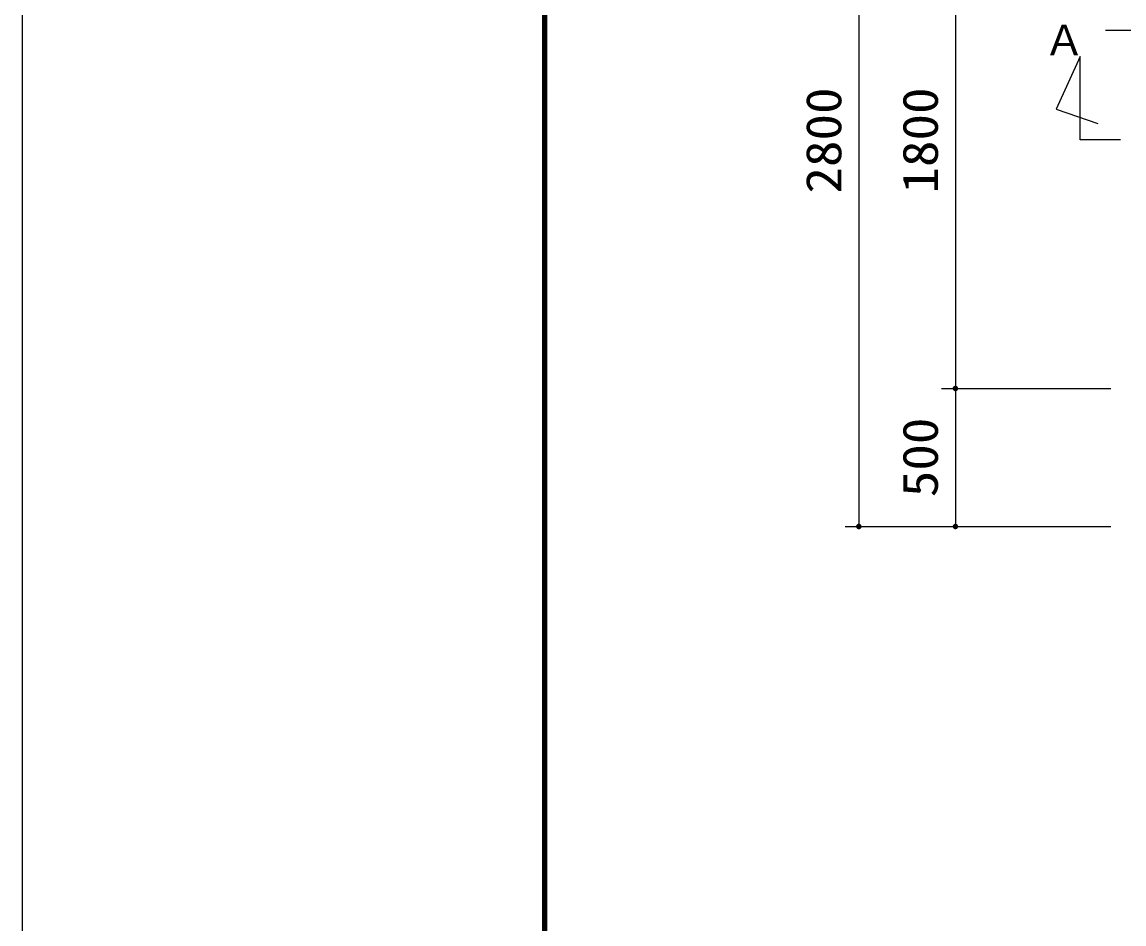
# Model space of a CAD drawing. Units: millimetres, scale not verified. Extents: x -14850 to 14850, y -10500 to 10500.
# Drawn here: x -14850 to -10857, y -1857 to 1411 of the extents above; entities that cross this region are included whole.
import ezdxf
from ezdxf.enums import TextEntityAlignment as Align

# ---------------------------------------------------------------- set-up
doc = ezdxf.new("R2010")
doc.units = ezdxf.units.MM
doc.header["$LTSCALE"] = 50
for name, color, linetype, lineweight in [('0-0_機器', 2, 'Continuous', 25), ('0-1_空気管', 3, 'Continuous', 25), ('0-5_製作', 5, 'Continuous', 25), ('0-7_図面枠', 7, 'Continuous', 25), ('0-8_Axis_waku', 7, 'Continuous', 25)]:
    doc.layers.add(name, color=color, linetype=linetype, lineweight=lineweight)
doc.styles.add('ＭＳ ゴシック', font='')
doc.styles.get('ＭＳ ゴシック').set_extended_font_data('MS Gothic')

msp = doc.modelspace()

# ---------------------------------------------------------------- linework, layer by layer
at = {"layer": '0-0_機器', "color": 3}
msp.add_lwpolyline([(-10870.1, 984.61), (-11016.47, 984.61), (-11016.47, 1286.11), (-11102.98, 1095.78), (-10951.58, 1043.88)], dxfattribs=at)
at = {"layer": '0-1_空気管'}
msp.add_lwpolyline([(-10257.27, 983.36), (-10513.46, 1380.06), (-10924.17, 1380.06)], dxfattribs=at)
at = {"layer": '0-5_製作', "color": 2}
for p, q in [((-11817.97, 2383.36), (-11817.97, -416.64)), ((-11467.97, 1883.36), (-11467.97, 83.36)), ((-11517.97, 83.36), (-10904.96, 83.36)), ((-11467.97, 83.36), (-11467.97, -416.64)), ((-11867.97, -416.64), (-10904.96, -416.64))]:
    msp.add_line(p, q, dxfattribs=at)
at = {"layer": '0-5_製作'}
for points in [[(-11477.95, 83.99), (-11467.97, 83.36), (-11477.97, 83.36)], [(-11467.97, 83.36), (-11477.89, 82.11), (-11477.97, 83.36)], [(-11477.79, 85.23), (-11467.97, 83.36), (-11477.95, 83.99)], [(-11467.97, 83.36), (-11477.66, 80.87), (-11477.89, 82.11)], [(-11477.48, 86.45), (-11467.97, 83.36), (-11477.79, 85.23)], [(-11467.97, 83.36), (-11477.27, 79.68), (-11477.66, 80.87)], [(-11477.02, 87.62), (-11467.97, 83.36), (-11477.48, 86.45)], [(-11467.97, 83.36), (-11476.73, 78.54), (-11477.27, 79.68)], [(-11476.41, 88.72), (-11467.97, 83.36), (-11477.02, 87.62)], [(-11467.97, 83.36), (-11476.06, 77.48), (-11476.73, 78.54)], [(-11475.68, 89.73), (-11467.97, 83.36), (-11476.41, 88.72)], [(-11467.97, 83.36), (-11475.26, 76.51), (-11476.06, 77.48)], [(-11474.82, 90.65), (-11467.97, 83.36), (-11475.68, 89.73)], [(-11467.97, 83.36), (-11474.35, 75.65), (-11475.26, 76.51)], [(-11473.85, 91.45), (-11467.97, 83.36), (-11474.82, 90.65)], [(-11467.97, 83.36), (-11473.33, 74.92), (-11474.35, 75.65)], [(-11472.79, 92.12), (-11467.97, 83.36), (-11473.85, 91.45)], [(-11467.97, 83.36), (-11472.23, 74.31), (-11473.33, 74.92)], [(-11471.65, 92.66), (-11467.97, 83.36), (-11472.79, 92.12)], [(-11467.97, 83.36), (-11471.06, 73.85), (-11472.23, 74.31)], [(-11470.46, 93.04), (-11467.97, 83.36), (-11471.65, 92.66)], [(-11467.97, 83.36), (-11469.84, 73.54), (-11471.06, 73.85)], [(-11469.22, 93.28), (-11467.97, 83.36), (-11470.46, 93.04)], [(-11467.97, 83.36), (-11468.6, 73.38), (-11469.84, 73.54)], [(-11467.97, 93.36), (-11467.97, 83.36), (-11469.22, 93.28)], [(-11467.97, 83.36), (-11467.97, 73.36), (-11468.6, 73.38)], [(-11467.34, 93.34), (-11467.97, 83.36), (-11467.97, 93.36)], [(-11467.34, 93.34), (-11457.97, 83.36), (-11467.97, 83.36)], [(-11457.97, 83.36), (-11467.97, 73.36), (-11467.97, 83.36)], [(-11457.97, 83.36), (-11466.72, 73.44), (-11467.97, 73.36)], [(-11466.1, 93.18), (-11457.97, 83.36), (-11467.34, 93.34)], [(-11457.97, 83.36), (-11465.48, 73.67), (-11466.72, 73.44)], [(-11464.88, 92.87), (-11457.97, 83.36), (-11466.1, 93.18)], [(-11457.97, 83.36), (-11464.29, 74.06), (-11465.48, 73.67)], [(-11463.71, 92.41), (-11457.97, 83.36), (-11464.88, 92.87)], [(-11457.97, 83.36), (-11463.15, 74.6), (-11464.29, 74.06)], [(-11462.61, 91.8), (-11457.97, 83.36), (-11463.71, 92.41)], [(-11457.97, 83.36), (-11462.09, 75.27), (-11463.15, 74.6)], [(-11461.6, 91.06), (-11457.97, 83.36), (-11462.61, 91.8)], [(-11457.97, 83.36), (-11461.13, 76.07), (-11462.09, 75.27)], [(-11460.68, 90.2), (-11457.97, 83.36), (-11461.6, 91.06)], [(-11457.97, 83.36), (-11460.27, 76.98), (-11461.13, 76.07)], [(-11459.88, 89.24), (-11457.97, 83.36), (-11460.68, 90.2)], [(-11457.97, 83.36), (-11459.53, 78), (-11460.27, 76.98)], [(-11459.21, 88.18), (-11457.97, 83.36), (-11459.88, 89.24)], [(-11457.97, 83.36), (-11458.92, 79.1), (-11459.53, 78)], [(-11458.67, 87.04), (-11457.97, 83.36), (-11459.21, 88.18)], [(-11457.97, 83.36), (-11458.46, 80.27), (-11458.92, 79.1)], [(-11458.29, 85.85), (-11457.97, 83.36), (-11458.67, 87.04)], [(-11457.97, 83.36), (-11458.15, 81.49), (-11458.46, 80.27)], [(-11458.05, 84.61), (-11457.97, 83.36), (-11458.29, 85.85)], [(-11457.97, 83.36), (-11457.99, 82.73), (-11458.15, 81.49)], [(-11827.95, -416.01), (-11817.97, -416.64), (-11827.97, -416.64)], [(-11817.97, -416.64), (-11827.89, -417.89), (-11827.97, -416.64)], [(-11827.79, -414.77), (-11817.97, -416.64), (-11827.95, -416.01)], [(-11817.97, -416.64), (-11827.66, -419.13), (-11827.89, -417.89)], [(-11827.48, -413.55), (-11817.97, -416.64), (-11827.79, -414.77)], [(-11817.97, -416.64), (-11827.27, -420.32), (-11827.66, -419.13)], [(-11827.02, -412.38), (-11817.97, -416.64), (-11827.48, -413.55)], [(-11817.97, -416.64), (-11826.73, -421.46), (-11827.27, -420.32)], [(-11826.41, -411.28), (-11817.97, -416.64), (-11827.02, -412.38)], [(-11817.97, -416.64), (-11826.06, -422.52), (-11826.73, -421.46)], [(-11825.68, -410.27), (-11817.97, -416.64), (-11826.41, -411.28)], [(-11817.97, -416.64), (-11825.26, -423.49), (-11826.06, -422.52)], [(-11824.82, -409.35), (-11817.97, -416.64), (-11825.68, -410.27)], [(-11817.97, -416.64), (-11824.35, -424.35), (-11825.26, -423.49)], [(-11823.85, -408.55), (-11817.97, -416.64), (-11824.82, -409.35)], [(-11817.97, -416.64), (-11823.33, -425.08), (-11824.35, -424.35)], [(-11822.79, -407.88), (-11817.97, -416.64), (-11823.85, -408.55)], [(-11817.97, -416.64), (-11822.23, -425.69), (-11823.33, -425.08)], [(-11821.65, -407.34), (-11817.97, -416.64), (-11822.79, -407.88)], [(-11817.97, -416.64), (-11821.06, -426.15), (-11822.23, -425.69)], [(-11820.46, -406.96), (-11817.97, -416.64), (-11821.65, -407.34)], [(-11817.97, -416.64), (-11819.84, -426.46), (-11821.06, -426.15)], [(-11819.22, -406.72), (-11817.97, -416.64), (-11820.46, -406.96)], [(-11817.97, -416.64), (-11818.6, -426.62), (-11819.84, -426.46)], [(-11817.97, -406.64), (-11817.97, -416.64), (-11819.22, -406.72)], [(-11817.97, -416.64), (-11817.97, -426.64), (-11818.6, -426.62)], [(-11817.97, -406.64), (-11807.97, -416.64), (-11817.97, -416.64)], [(-11817.34, -406.66), (-11807.97, -416.64), (-11817.97, -406.64)], [(-11817.97, -416.64), (-11816.72, -426.56), (-11817.97, -426.64)], [(-11807.97, -416.64), (-11816.72, -426.56), (-11817.97, -416.64)], [(-11816.1, -406.82), (-11807.97, -416.64), (-11817.34, -406.66)], [(-11807.97, -416.64), (-11815.48, -426.33), (-11816.72, -426.56)], [(-11814.88, -407.13), (-11807.97, -416.64), (-11816.1, -406.82)], [(-11807.97, -416.64), (-11814.29, -425.94), (-11815.48, -426.33)], [(-11813.71, -407.59), (-11807.97, -416.64), (-11814.88, -407.13)], [(-11807.97, -416.64), (-11813.15, -425.4), (-11814.29, -425.94)], [(-11812.61, -408.2), (-11807.97, -416.64), (-11813.71, -407.59)], [(-11807.97, -416.64), (-11812.09, -424.73), (-11813.15, -425.4)], [(-11811.6, -408.94), (-11807.97, -416.64), (-11812.61, -408.2)], [(-11807.97, -416.64), (-11811.13, -423.93), (-11812.09, -424.73)], [(-11810.68, -409.8), (-11807.97, -416.64), (-11811.6, -408.94)], [(-11807.97, -416.64), (-11810.27, -423.02), (-11811.13, -423.93)], [(-11809.88, -410.76), (-11807.97, -416.64), (-11810.68, -409.8)], [(-11807.97, -416.64), (-11809.53, -422), (-11810.27, -423.02)], [(-11809.21, -411.82), (-11807.97, -416.64), (-11809.88, -410.76)], [(-11807.97, -416.64), (-11808.92, -420.9), (-11809.53, -422)], [(-11808.67, -412.96), (-11807.97, -416.64), (-11809.21, -411.82)], [(-11807.97, -416.64), (-11808.46, -419.73), (-11808.92, -420.9)], [(-11808.29, -414.15), (-11807.97, -416.64), (-11808.67, -412.96)], [(-11807.97, -416.64), (-11808.15, -418.51), (-11808.46, -419.73)], [(-11808.05, -415.39), (-11807.97, -416.64), (-11808.29, -414.15)], [(-11807.97, -416.64), (-11807.99, -417.27), (-11808.15, -418.51)], [(-11477.95, -416.01), (-11467.97, -416.64), (-11477.97, -416.64)], [(-11467.97, -416.64), (-11477.89, -417.89), (-11477.97, -416.64)], [(-11477.79, -414.77), (-11467.97, -416.64), (-11477.95, -416.01)], [(-11467.97, -416.64), (-11477.66, -419.13), (-11477.89, -417.89)], [(-11477.48, -413.55), (-11467.97, -416.64), (-11477.79, -414.77)], [(-11467.97, -416.64), (-11477.27, -420.32), (-11477.66, -419.13)], [(-11477.02, -412.38), (-11467.97, -416.64), (-11477.48, -413.55)], [(-11467.97, -416.64), (-11476.73, -421.46), (-11477.27, -420.32)], [(-11476.41, -411.28), (-11467.97, -416.64), (-11477.02, -412.38)], [(-11467.97, -416.64), (-11476.06, -422.52), (-11476.73, -421.46)], [(-11475.68, -410.27), (-11467.97, -416.64), (-11476.41, -411.28)], [(-11467.97, -416.64), (-11475.26, -423.49), (-11476.06, -422.52)], [(-11474.82, -409.35), (-11467.97, -416.64), (-11475.68, -410.27)], [(-11467.97, -416.64), (-11474.35, -424.35), (-11475.26, -423.49)], [(-11473.85, -408.55), (-11467.97, -416.64), (-11474.82, -409.35)], [(-11467.97, -416.64), (-11473.33, -425.08), (-11474.35, -424.35)], [(-11472.79, -407.88), (-11467.97, -416.64), (-11473.85, -408.55)], [(-11467.97, -416.64), (-11472.23, -425.69), (-11473.33, -425.08)], [(-11471.65, -407.34), (-11467.97, -416.64), (-11472.79, -407.88)], [(-11467.97, -416.64), (-11471.06, -426.15), (-11472.23, -425.69)], [(-11470.46, -406.96), (-11467.97, -416.64), (-11471.65, -407.34)], [(-11467.97, -416.64), (-11469.84, -426.46), (-11471.06, -426.15)], [(-11469.22, -406.72), (-11467.97, -416.64), (-11470.46, -406.96)], [(-11467.97, -416.64), (-11468.6, -426.62), (-11469.84, -426.46)], [(-11467.97, -406.64), (-11467.97, -416.64), (-11469.22, -406.72)], [(-11467.97, -416.64), (-11467.97, -426.64), (-11468.6, -426.62)], [(-11467.97, -406.64), (-11457.97, -416.64), (-11467.97, -416.64)], [(-11467.34, -406.66), (-11457.97, -416.64), (-11467.97, -406.64)], [(-11467.97, -416.64), (-11466.72, -426.56), (-11467.97, -426.64)], [(-11457.97, -416.64), (-11466.72, -426.56), (-11467.97, -416.64)], [(-11466.1, -406.82), (-11457.97, -416.64), (-11467.34, -406.66)], [(-11457.97, -416.64), (-11465.48, -426.33), (-11466.72, -426.56)], [(-11464.88, -407.13), (-11457.97, -416.64), (-11466.1, -406.82)], [(-11457.97, -416.64), (-11464.29, -425.94), (-11465.48, -426.33)], [(-11463.71, -407.59), (-11457.97, -416.64), (-11464.88, -407.13)], [(-11457.97, -416.64), (-11463.15, -425.4), (-11464.29, -425.94)], [(-11462.61, -408.2), (-11457.97, -416.64), (-11463.71, -407.59)], [(-11457.97, -416.64), (-11462.09, -424.73), (-11463.15, -425.4)], [(-11461.6, -408.94), (-11457.97, -416.64), (-11462.61, -408.2)], [(-11457.97, -416.64), (-11461.13, -423.93), (-11462.09, -424.73)], [(-11460.68, -409.8), (-11457.97, -416.64), (-11461.6, -408.94)], [(-11457.97, -416.64), (-11460.27, -423.02), (-11461.13, -423.93)], [(-11459.88, -410.76), (-11457.97, -416.64), (-11460.68, -409.8)], [(-11457.97, -416.64), (-11459.53, -422), (-11460.27, -423.02)], [(-11459.21, -411.82), (-11457.97, -416.64), (-11459.88, -410.76)], [(-11457.97, -416.64), (-11458.92, -420.9), (-11459.53, -422)], [(-11458.67, -412.96), (-11457.97, -416.64), (-11459.21, -411.82)], [(-11457.97, -416.64), (-11458.46, -419.73), (-11458.92, -420.9)], [(-11458.29, -414.15), (-11457.97, -416.64), (-11458.67, -412.96)], [(-11457.97, -416.64), (-11458.15, -418.51), (-11458.46, -419.73)], [(-11458.05, -415.39), (-11457.97, -416.64), (-11458.29, -414.15)], [(-11457.97, -416.64), (-11457.99, -417.27), (-11458.15, -418.51)]]:
    msp.add_solid(points, dxfattribs=at)
at = {"layer": '0-7_図面枠'}
msp.add_lwpolyline([(-14850, -10500), (14850, -10500), (14850, 10500), (-14850, 10500)], close=True, dxfattribs=at)
at = {"layer": '0-8_Axis_waku'}
for p, q in [((-12964, 9629), (-12964, -9679.01)), ((-12963, 9628), (-12963, -9678.01)), ((-12962, 9627), (-12962, -9677.01)), ((-12961, 9626), (-12961, -9676.01)), ((-12960, 9625), (-12960, -9675.01)), ((-12959, 9624), (-12959, -9674.01)), ((-12958, 9623), (-12958, -9673.01)), ((-12957, 9622), (-12957, -9672.01)), ((-12956, 9621), (-12956, -9671.01)), ((-12955, 9620), (-12955, -9670.01)), ((-12954, 9619), (-12954, -9669.01)), ((-12953, 9618), (-12953, -9668.01)), ((-12952, 9617), (-12952, -9667.01)), ((-12951, 9616), (-12951, -9666.01)), ((-12950, 9615), (-12950, -9665))]:
    msp.add_line(p, q, dxfattribs=at)

# ---------------------------------------------------------------- texts
at = {"layer": '0-0_機器', "color": 4, "style": 'ＭＳ ゴシック'}
msp.add_text('Ａ', height=110, dxfattribs=at).set_placement((-11148.63, 1257.77), align=Align.BOTTOM_LEFT)
at = {"layer": '0-5_製作', "color": 4, "style": 'ＭＳ ゴシック', "width": 1.1}
for s, p in [('2800', (-11842.97, 789.61)), ('1800', (-11492.97, 789.61)), ('500', (-11492.97, -310.39))]:
    msp.add_text(s, height=128.4, rotation=90, dxfattribs=at).set_placement(p, align=Align.BOTTOM_LEFT)

doc.saveas('drawing.dxf')
